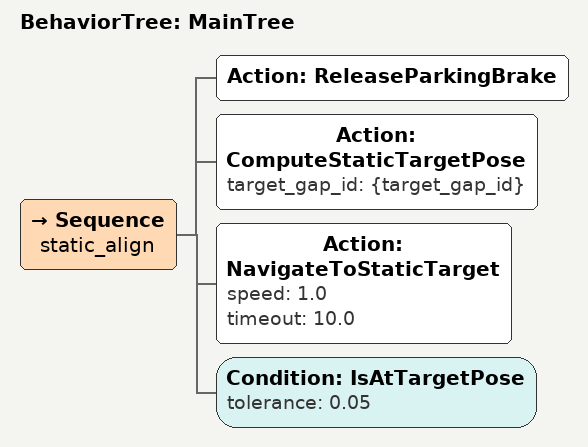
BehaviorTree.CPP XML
<root BTCPP_format="4">
  <BehaviorTree ID="MainTree">
    <Sequence name="static_align">
      <!-- 1. 解除驻车: MPC 不使用, 由 NavigateToStaticTarget 直接控制底盘 -->
      <Action ID="ReleaseParkingBrake"/>

      <!-- 2. 根据 target_gap_id 查表计算静态火车车厢的目标位姿
             输入:  blackboard("target_gap_id") — S1 ParseTaskMessage 写入
             输出:  blackboard("target_x"), ("target_y"), ("target_yaw") — 导航目标 -->
      <Action ID="ComputeStaticTargetPose" target_gap_id="{target_gap_id}"/>

      <Action ID="NavigateToStaticTarget" speed="1.0" timeout="10.0"/>

      <!-- 4. 确认到达目标位姿, 默认容差 5cm -->
      <Condition ID="IsAtTargetPose" tolerance="0.05"/>
    </Sequence>
  </BehaviorTree>

</root>
